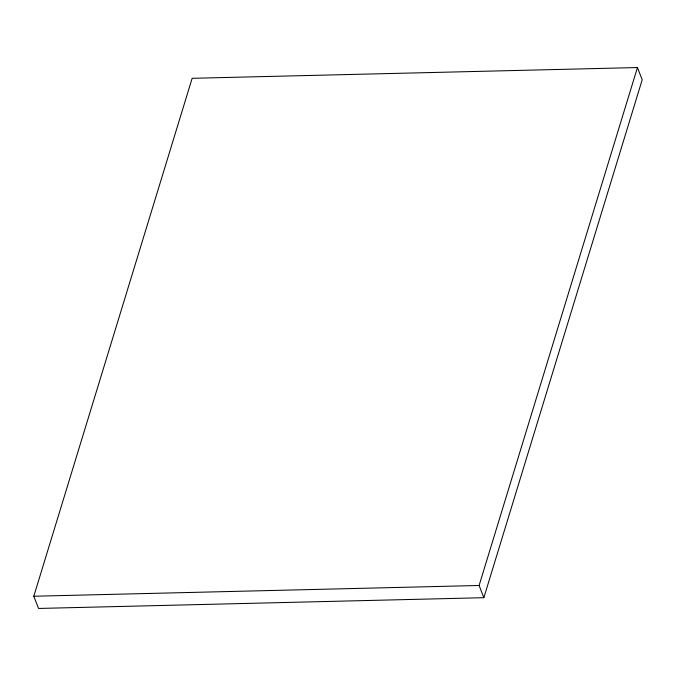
<?xml version="1.0" encoding="UTF-8"?>
<svg xmlns="http://www.w3.org/2000/svg" width="676" height="676" viewBox="0 0 676 676"><rect width="100%" height="100%" fill="white"/><g stroke="black" fill="none" stroke-linecap="round" stroke-linejoin="round"><path stroke-width="1.01" d="M33.8 596.24L192.145 78.306L637.451 67.549L642.2 79.76L483.855 597.694L38.549 608.451L33.8 596.24L479.107 585.484L483.855 597.694M479.107 585.484L637.451 67.549"/></g></svg>
